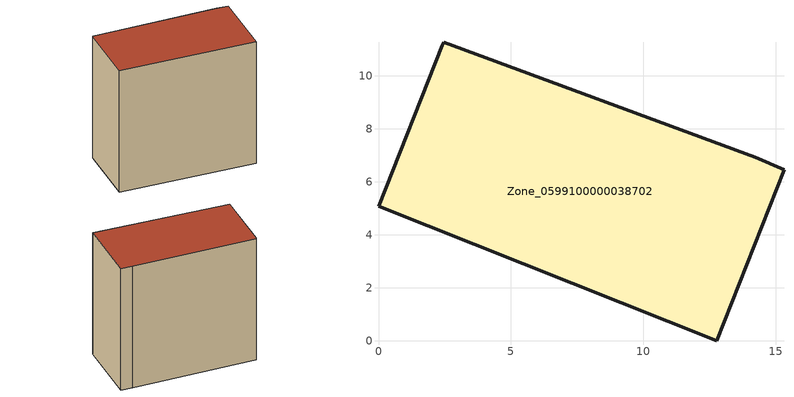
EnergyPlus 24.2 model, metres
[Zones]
Zone_0599100000038702
 floor ground (C_G): 0,5.08 2.41,11.16 2.47,11.27 14.23,6.92 15.32,6.45 12.77,0 z0
 wall outside (C_F): 2.41,11.16 0,5.08 12.77,0 15.32,6.45 14.23,6.92 2.47,11.27 2.41,11.16 z0:13.22
 roof outside (C_R): 12.77,0 15.32,6.45 14.23,6.92 2.47,11.27 2.41,11.16 0,5.08 z13.22
[BUILDING]
Pand.0599100000038702: North Axis=0; Terrain=City; Loads Convergence Tolerance Value=0.04; Temperature Convergence Tolerance Value=0.4; Solar Distribution=FullExterior; Maximum Number of Warmup Days=25; Minimum Number of Warmup Days=1
[Site:Location]
Rotterdam.The.Hague.AP_ZH_NLD Design_Conditions: Latitude=51.96; Longitude=4.45; Time Zone=1; Elevation=-4.5
[SITE:GROUNDTEMPERATURE:BUILDINGSURFACE]
18, 18, 18, 18, 18, 18, 18, 18, 18, 18, 18, 18
[MATERIAL] Thermal Absorptance=0.9; Solar Absorptance=0.7; Visible Absorptance=0.7
Name | Roughness | Thickness | Conductivity | Density | Specific Heat
G.TI.1946 | MediumSmooth | 0.15 | 1 | 540 | 1210
F.TI.1946 | Rough | 0.3 | 0.857143 | 1920 | 840
R.TI.1946 | MediumRough | 0.2 | 0.1 | 1500 | 1000
[CONSTRUCTION]
C_G: G.TI.1946
C_F: F.TI.1946
C_R: R.TI.1946
[ZONE]
Zone_0599100000038702: Type=1; Multiplier=1; Ceiling Height=Autocalculate; Volume=Autocalculate; Floor Area=autocalculate; Part of Total Floor Area=Yes
[ZONEINFILTRATION:DESIGNFLOWRATE]
Infil_Zone_0599100000038702: Zone or ZoneList or Space or SpaceList=Zone_0599100000038702; Schedule=AlwaysOn; Design Flow Rate Calculation Method=Flow/Area; Flow Rate per Floor Area=0.003; Constant Term Coefficient=1; Temperature Term Coefficient=0; Velocity Term Coefficient=0; Velocity Squared Term Coefficient=0
[HVACTEMPLATE:ZONE:IDEALLOADSAIRSYSTEM]
Zone_0599100000038702: Maximum Heating Supply Air Temperature=50; Minimum Cooling Supply Air Temperature=13; Maximum Heating Supply Air Humidity Ratio=0.0156; Minimum Cooling Supply Air Humidity Ratio=0.0077; Heating Limit=NoLimit; Cooling Limit=NoLimit; Dehumidification Control Type=ConstantSensibleHeatRatio; Cooling Sensible Heat Ratio=0.7; Dehumidification Setpoint=60; Humidification Control Type=None; Humidification Setpoint=30; Outdoor Air Method=None; Outdoor Air Flow Rate per Person=0.00944; Outdoor Air Flow Rate per Zone Floor Area=0; Outdoor Air Flow Rate per Zone=0; Demand Controlled Ventilation Type=None; Outdoor Air Economizer Type=NoEconomizer; Heat Recovery Type=None; Sensible Heat Recovery Effectiveness=0.7; Latent Heat Recovery Effectiveness=0.65
[ZONECONTROL:THERMOSTAT]
ThermostatControl_Zone_0599100000038702: Zone or ZoneList=Zone_0599100000038702; Control Type Schedule=DualSetpointControlType; Control 1=Thermostat_Zone_0599100000038702; Temperature Difference Between Cutout And Setpoint=0
[THERMOSTATSETPOINT:DUALSETPOINT]
Thermostat_Zone_0599100000038702: Heating Setpoint Temperature Schedule=HeatingSetpoint_Zone_0599100000038702; Cooling Setpoint Temperature Schedule=CoolingSetpoint_Zone_0599100000038702
[SCHEDULE:COMPACT]
HeatingSetpoint_Zone_0599100000038702: Through: 12/31, For: AllDays, Until: 24:00, 21
CoolingSetpoint_Zone_0599100000038702: Through: 12/31, For: AllDays, Until: 24:00, 24
DualSetpointControlType: Through: 12/31, For: AllDays, Until: 24:00, 4
AlwaysOn: Through: 12/31, For: AllDays, Until: 24:00, 1
